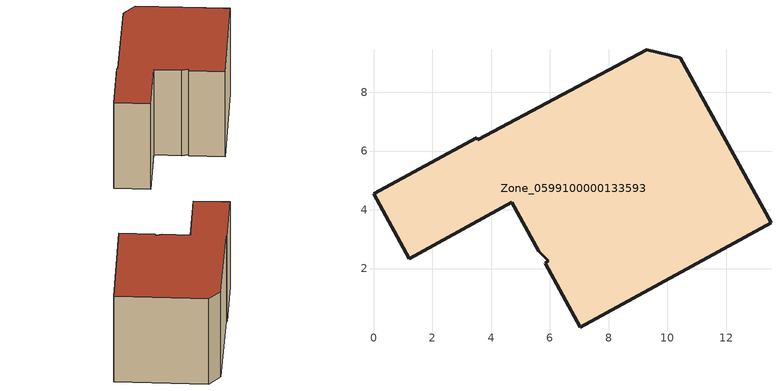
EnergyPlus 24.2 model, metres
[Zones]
Zone_0599100000133593
 floor ground (C_G): 9.3,9.44 10.44,9.18 13.53,3.56 7.03,0.01 5.84,2.19 5.95,2.27 5.62,2.6 4.71,4.26 1.21,2.34 0,4.54 3.52,6.46 3.55,6.39 z0
 wall outside (C_F): 3.52,6.46 0,4.54 1.21,2.34 4.71,4.26 5.62,2.6 5.95,2.27 5.84,2.19 7.03,0.01 13.53,3.56 10.44,9.18 9.3,9.44 3.55,6.39 3.52,6.46 z0:7.05
 roof outside (C_R): 5.95,2.27 5.84,2.19 7.03,0.01 13.53,3.56 10.44,9.18 9.3,9.44 3.55,6.39 3.52,6.46 0,4.54 1.21,2.34 4.71,4.26 5.62,2.6 z7.05
[BUILDING]
Pand.0599100000133593: North Axis=0; Terrain=City; Loads Convergence Tolerance Value=0.04; Temperature Convergence Tolerance Value=0.4; Solar Distribution=FullExterior; Maximum Number of Warmup Days=25; Minimum Number of Warmup Days=1
[Site:Location]
Rotterdam.The.Hague.AP_ZH_NLD Design_Conditions: Latitude=51.96; Longitude=4.45; Time Zone=1; Elevation=-4.5
[SITE:GROUNDTEMPERATURE:BUILDINGSURFACE]
18, 18, 18, 18, 18, 18, 18, 18, 18, 18, 18, 18
[MATERIAL] Thermal Absorptance=0.9; Solar Absorptance=0.7; Visible Absorptance=0.7
Name | Roughness | Thickness | Conductivity | Density | Specific Heat
G.TC.1975-1991 | MediumSmooth | 0.15 | 0.288461 | 540 | 1210
F.TC.1975-1991 | Rough | 0.3 | 0.230769 | 1920 | 840
R.TC.1975-1991 | MediumRough | 0.2 | 0.153846 | 1500 | 1000
[CONSTRUCTION]
C_G: G.TC.1975-1991
C_F: F.TC.1975-1991
C_R: R.TC.1975-1991
[ZONE]
Zone_0599100000133593: Type=1; Multiplier=1; Ceiling Height=Autocalculate; Volume=Autocalculate; Floor Area=autocalculate; Part of Total Floor Area=Yes
[ZONEINFILTRATION:DESIGNFLOWRATE]
Infil_Zone_0599100000133593: Zone or ZoneList or Space or SpaceList=Zone_0599100000133593; Schedule=AlwaysOn; Design Flow Rate Calculation Method=Flow/Area; Flow Rate per Floor Area=0.003; Constant Term Coefficient=1; Temperature Term Coefficient=0; Velocity Term Coefficient=0; Velocity Squared Term Coefficient=0
[HVACTEMPLATE:ZONE:IDEALLOADSAIRSYSTEM]
Zone_0599100000133593: Maximum Heating Supply Air Temperature=50; Minimum Cooling Supply Air Temperature=13; Maximum Heating Supply Air Humidity Ratio=0.0156; Minimum Cooling Supply Air Humidity Ratio=0.0077; Heating Limit=NoLimit; Cooling Limit=NoLimit; Dehumidification Control Type=ConstantSensibleHeatRatio; Cooling Sensible Heat Ratio=0.7; Dehumidification Setpoint=60; Humidification Control Type=None; Humidification Setpoint=30; Outdoor Air Method=None; Outdoor Air Flow Rate per Person=0.00944; Outdoor Air Flow Rate per Zone Floor Area=0; Outdoor Air Flow Rate per Zone=0; Demand Controlled Ventilation Type=None; Outdoor Air Economizer Type=NoEconomizer; Heat Recovery Type=None; Sensible Heat Recovery Effectiveness=0.7; Latent Heat Recovery Effectiveness=0.65
[ZONECONTROL:THERMOSTAT]
ThermostatControl_Zone_0599100000133593: Zone or ZoneList=Zone_0599100000133593; Control Type Schedule=DualSetpointControlType; Control 1=Thermostat_Zone_0599100000133593; Temperature Difference Between Cutout And Setpoint=0
[THERMOSTATSETPOINT:DUALSETPOINT]
Thermostat_Zone_0599100000133593: Heating Setpoint Temperature Schedule=HeatingSetpoint_Zone_0599100000133593; Cooling Setpoint Temperature Schedule=CoolingSetpoint_Zone_0599100000133593
[SCHEDULE:COMPACT]
HeatingSetpoint_Zone_0599100000133593: Through: 12/31, For: AllDays, Until: 24:00, 21
CoolingSetpoint_Zone_0599100000133593: Through: 12/31, For: AllDays, Until: 24:00, 24
DualSetpointControlType: Through: 12/31, For: AllDays, Until: 24:00, 4
AlwaysOn: Through: 12/31, For: AllDays, Until: 24:00, 1
